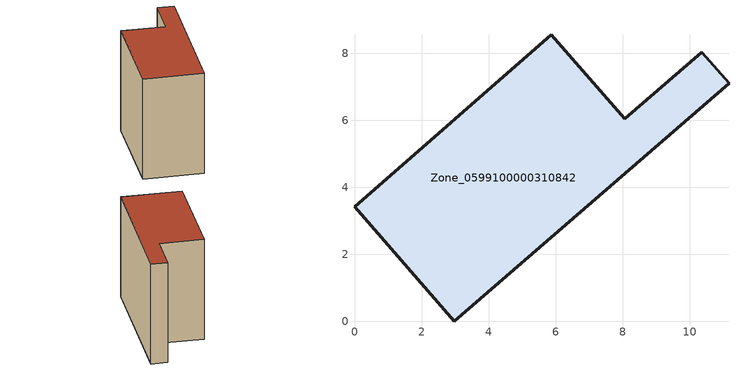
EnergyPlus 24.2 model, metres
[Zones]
Zone_0599100000310842
 floor ground (C_G): 0,3.42 5.87,8.55 8.06,6.04 10.36,8.03 11.17,7.1 2.98,0 z0
 wall outside (C_F): 5.87,8.55 0,3.42 2.98,0 11.17,7.1 10.36,8.03 8.06,6.04 5.87,8.55 z0:8.12
 roof outside (C_R): 11.17,7.1 10.36,8.03 8.06,6.04 5.87,8.55 0,3.42 2.98,0 z8.12
[BUILDING]
Pand.0599100000310842: North Axis=0; Terrain=City; Loads Convergence Tolerance Value=0.04; Temperature Convergence Tolerance Value=0.4; Solar Distribution=FullExterior; Maximum Number of Warmup Days=25; Minimum Number of Warmup Days=1
[Site:Location]
Rotterdam.The.Hague.AP_ZH_NLD Design_Conditions: Latitude=51.96; Longitude=4.45; Time Zone=1; Elevation=-4.5
[SITE:GROUNDTEMPERATURE:BUILDINGSURFACE]
18, 18, 18, 18, 18, 18, 18, 18, 18, 18, 18, 18
[MATERIAL] Thermal Absorptance=0.9; Solar Absorptance=0.7; Visible Absorptance=0.7
Name | Roughness | Thickness | Conductivity | Density | Specific Heat
G.TI.1946 | MediumSmooth | 0.15 | 1 | 540 | 1210
F.TI.1946 | Rough | 0.3 | 0.857143 | 1920 | 840
R.TI.1946 | MediumRough | 0.2 | 0.1 | 1500 | 1000
[CONSTRUCTION]
C_G: G.TI.1946
C_F: F.TI.1946
C_R: R.TI.1946
[ZONE]
Zone_0599100000310842: Type=1; Multiplier=1; Ceiling Height=Autocalculate; Volume=Autocalculate; Floor Area=autocalculate; Part of Total Floor Area=Yes
[ZONEINFILTRATION:DESIGNFLOWRATE]
Infil_Zone_0599100000310842: Zone or ZoneList or Space or SpaceList=Zone_0599100000310842; Schedule=AlwaysOn; Design Flow Rate Calculation Method=Flow/Area; Flow Rate per Floor Area=0.003; Constant Term Coefficient=1; Temperature Term Coefficient=0; Velocity Term Coefficient=0; Velocity Squared Term Coefficient=0
[HVACTEMPLATE:ZONE:IDEALLOADSAIRSYSTEM]
Zone_0599100000310842: Maximum Heating Supply Air Temperature=50; Minimum Cooling Supply Air Temperature=13; Maximum Heating Supply Air Humidity Ratio=0.0156; Minimum Cooling Supply Air Humidity Ratio=0.0077; Heating Limit=NoLimit; Cooling Limit=NoLimit; Dehumidification Control Type=ConstantSensibleHeatRatio; Cooling Sensible Heat Ratio=0.7; Dehumidification Setpoint=60; Humidification Control Type=None; Humidification Setpoint=30; Outdoor Air Method=None; Outdoor Air Flow Rate per Person=0.00944; Outdoor Air Flow Rate per Zone Floor Area=0; Outdoor Air Flow Rate per Zone=0; Demand Controlled Ventilation Type=None; Outdoor Air Economizer Type=NoEconomizer; Heat Recovery Type=None; Sensible Heat Recovery Effectiveness=0.7; Latent Heat Recovery Effectiveness=0.65
[ZONECONTROL:THERMOSTAT]
ThermostatControl_Zone_0599100000310842: Zone or ZoneList=Zone_0599100000310842; Control Type Schedule=DualSetpointControlType; Control 1=Thermostat_Zone_0599100000310842; Temperature Difference Between Cutout And Setpoint=0
[THERMOSTATSETPOINT:DUALSETPOINT]
Thermostat_Zone_0599100000310842: Heating Setpoint Temperature Schedule=HeatingSetpoint_Zone_0599100000310842; Cooling Setpoint Temperature Schedule=CoolingSetpoint_Zone_0599100000310842
[SCHEDULE:COMPACT]
HeatingSetpoint_Zone_0599100000310842: Through: 12/31, For: AllDays, Until: 24:00, 21
CoolingSetpoint_Zone_0599100000310842: Through: 12/31, For: AllDays, Until: 24:00, 24
DualSetpointControlType: Through: 12/31, For: AllDays, Until: 24:00, 4
AlwaysOn: Through: 12/31, For: AllDays, Until: 24:00, 1
